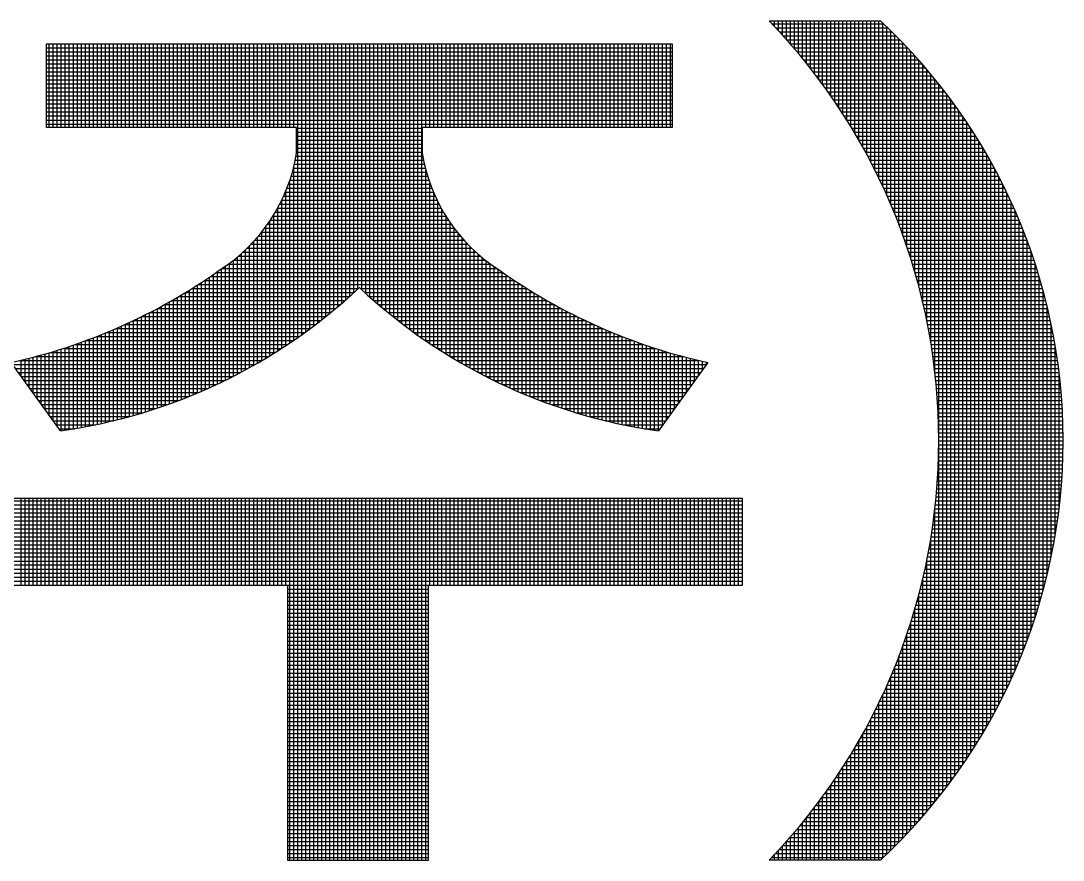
# Model space of a CAD drawing. Header units: inches. Extents: x 947 to 1788, y 0 to 594.
# Drawn here: x 1682.542 to 1687.059, y 102.36 to 105.995 of the extents above; entities that cross this region are included whole.
import ezdxf

# ---------------------------------------------------------------- set-up
doc = ezdxf.new("R2010")
doc.units = ezdxf.units.IN
doc.header["$MEASUREMENT"] = 0
doc.layers.add('BG ÇÑ±¹Áö¿ª³\xad¹æ±â¼úÁÖ½ÄÈ¸»ç CI', color=7, linetype='Continuous')

msp = doc.modelspace()

# ---------------------------------------------------------------- linework, layer by layer
at = {"layer": 'BG ÇÑ±¹Áö¿ª³\xad¹æ±â¼úÁÖ½ÄÈ¸»ç CI', "color": 7, "linetype": 'Continuous', "lineweight": 25}
for p, q in [((1685.7842, 105.995), (1686.2671, 105.995)), ((1685.7909, 105.9881), (1685.7909, 105.995)), ((1685.7964, 105.9823), (1686.2807, 105.9823)), ((1685.8082, 105.9698), (1685.8082, 105.995)), ((1685.8129, 105.9649), (1686.2989, 105.9649)), ((1685.8256, 105.9512), (1685.8256, 105.995)), ((1685.843, 105.9323), (1685.843, 105.995)), ((1685.8603, 105.9129), (1685.8603, 105.995)), ((1685.8777, 105.8932), (1685.8777, 105.995)), ((1685.8951, 105.873), (1685.8951, 105.995)), ((1685.9124, 105.8524), (1685.9124, 105.995)), ((1685.9298, 105.8314), (1685.9298, 105.995)), ((1685.9472, 105.81), (1685.9472, 105.995)), ((1685.9645, 105.788), (1685.9645, 105.995)), ((1685.9819, 105.7656), (1685.9819, 105.995)), ((1685.9993, 105.7426), (1685.9993, 105.995)), ((1686.0166, 105.7191), (1686.0166, 105.995)), ((1686.034, 105.6951), (1686.034, 105.995)), ((1686.0514, 105.6705), (1686.0514, 105.995)), ((1686.0687, 105.6452), (1686.0687, 105.995)), ((1686.0861, 105.6193), (1686.0861, 105.995)), ((1686.1034, 105.5927), (1686.1034, 105.995)), ((1686.1208, 105.5654), (1686.1208, 105.995)), ((1686.1382, 105.5373), (1686.1382, 105.995)), ((1686.1555, 105.5084), (1686.1555, 105.995)), ((1686.1729, 105.4786), (1686.1729, 105.995)), ((1686.1903, 105.4479), (1686.1903, 105.995)), ((1686.2076, 105.4162), (1686.2076, 105.995)), ((1686.225, 105.3834), (1686.225, 105.995)), ((1686.2424, 105.3494), (1686.2424, 105.995)), ((1686.2597, 105.3141), (1686.2597, 105.995)), ((1686.2771, 105.2775), (1686.2771, 105.9857)), ((1686.2945, 105.2392), (1686.2945, 105.9692)), ((1685.829, 105.9476), (1686.3167, 105.9476)), ((1685.8448, 105.9302), (1686.3342, 105.9302)), ((1686.3118, 105.1993), (1686.3118, 105.9524)), ((1686.3292, 105.1574), (1686.3292, 105.9352)), ((1682.6536, 105.5337), (1682.6536, 105.8961)), ((1682.6536, 105.8961), (1684.0092, 105.8961)), ((1682.6536, 105.8955), (1685.3647, 105.8955)), ((1682.6536, 105.8781), (1685.3647, 105.8781)), ((1682.6653, 105.5337), (1682.6653, 105.8961)), ((1682.6826, 105.5337), (1682.6826, 105.8961)), ((1682.7, 105.5337), (1682.7, 105.8961)), ((1682.7174, 105.5337), (1682.7174, 105.8961)), ((1682.7347, 105.5337), (1682.7347, 105.8961)), ((1682.7521, 105.5337), (1682.7521, 105.8961)), ((1682.7695, 105.5337), (1682.7695, 105.8961)), ((1682.7868, 105.5337), (1682.7868, 105.8961)), ((1682.8042, 105.5337), (1682.8042, 105.8961)), ((1682.8216, 105.5337), (1682.8216, 105.8961)), ((1682.8389, 105.5337), (1682.8389, 105.8961)), ((1682.8563, 105.5337), (1682.8563, 105.8961)), ((1682.8736, 105.5337), (1682.8736, 105.8961)), ((1682.891, 105.5337), (1682.891, 105.8961)), ((1682.9084, 105.5337), (1682.9084, 105.8961)), ((1682.9257, 105.5337), (1682.9257, 105.8961)), ((1682.9431, 105.5337), (1682.9431, 105.8961)), ((1682.9605, 105.5337), (1682.9605, 105.8961)), ((1682.9778, 105.5337), (1682.9778, 105.8961)), ((1682.9952, 105.5337), (1682.9952, 105.8961)), ((1683.0126, 105.5337), (1683.0126, 105.8961)), ((1683.0299, 105.5337), (1683.0299, 105.8961)), ((1683.0473, 105.5337), (1683.0473, 105.8961)), ((1683.0647, 105.5337), (1683.0647, 105.8961)), ((1683.082, 105.5337), (1683.082, 105.8961)), ((1683.0994, 105.5337), (1683.0994, 105.8961)), ((1683.1168, 105.5337), (1683.1168, 105.8961)), ((1683.1341, 105.5337), (1683.1341, 105.8961)), ((1683.1515, 105.5337), (1683.1515, 105.8961)), ((1683.1688, 105.5337), (1683.1688, 105.8961)), ((1683.1862, 105.5337), (1683.1862, 105.8961)), ((1683.2036, 105.5337), (1683.2036, 105.8961)), ((1683.2209, 105.5337), (1683.2209, 105.8961)), ((1683.2383, 105.5337), (1683.2383, 105.8961)), ((1683.2557, 105.5337), (1683.2557, 105.8961)), ((1683.273, 105.5337), (1683.273, 105.8961)), ((1683.2904, 105.5337), (1683.2904, 105.8961)), ((1683.3078, 105.5337), (1683.3078, 105.8961)), ((1683.3251, 105.5337), (1683.3251, 105.8961)), ((1683.3425, 105.5337), (1683.3425, 105.8961)), ((1683.3599, 105.5337), (1683.3599, 105.8961)), ((1683.3772, 105.5337), (1683.3772, 105.8961)), ((1683.3946, 105.5337), (1683.3946, 105.8961)), ((1683.4119, 105.5337), (1683.4119, 105.8961)), ((1683.4293, 105.5337), (1683.4293, 105.8961)), ((1683.4467, 105.5337), (1683.4467, 105.8961)), ((1683.464, 105.5337), (1683.464, 105.8961)), ((1683.4814, 105.5337), (1683.4814, 105.8961)), ((1683.4988, 105.5337), (1683.4988, 105.8961)), ((1683.5161, 105.5337), (1683.5161, 105.8961)), ((1683.5335, 105.5337), (1683.5335, 105.8961)), ((1683.5509, 105.5337), (1683.5509, 105.8961)), ((1683.5682, 105.5337), (1683.5682, 105.8961)), ((1683.5856, 105.5337), (1683.5856, 105.8961)), ((1683.603, 105.5337), (1683.603, 105.8961)), ((1683.6203, 105.5337), (1683.6203, 105.8961)), ((1683.6377, 105.5337), (1683.6377, 105.8961)), ((1683.6551, 105.5337), (1683.6551, 105.8961)), ((1683.6724, 105.5337), (1683.6724, 105.8961)), ((1683.6898, 105.5337), (1683.6898, 105.8961)), ((1683.7071, 105.5337), (1683.7071, 105.8961)), ((1683.7245, 105.5337), (1683.7245, 105.8961)), ((1683.7419, 104.6231), (1683.7419, 105.8961)), ((1683.7592, 104.6353), (1683.7592, 105.8961)), ((1683.7766, 104.6478), (1683.7766, 105.8961)), ((1683.794, 104.6605), (1683.794, 105.8961)), ((1683.8113, 104.6734), (1683.8113, 105.8961)), ((1683.8287, 104.6866), (1683.8287, 105.8961)), ((1683.8461, 104.7), (1683.8461, 105.8961)), ((1683.8634, 104.7137), (1683.8634, 105.8961)), ((1683.8808, 104.7276), (1683.8808, 105.8961)), ((1683.8982, 104.7419), (1683.8982, 105.8961)), ((1683.9155, 104.7564), (1683.9155, 105.8961)), ((1683.9329, 104.7712), (1683.9329, 105.8961)), ((1683.9502, 104.7862), (1683.9502, 105.8961)), ((1683.9676, 104.8016), (1683.9676, 105.8961)), ((1683.985, 104.8173), (1683.985, 105.8961)), ((1684.0023, 104.8333), (1684.0023, 105.8961)), ((1684.0092, 105.8961), (1685.3647, 105.8961)), ((1684.0197, 104.8298), (1684.0197, 105.8961)), ((1684.0371, 104.8139), (1684.0371, 105.8961)), ((1684.0544, 104.7983), (1684.0544, 105.8961)), ((1684.0718, 104.783), (1684.0718, 105.8961)), ((1684.0892, 104.768), (1684.0892, 105.8961)), ((1684.1065, 104.7533), (1684.1065, 105.8961)), ((1684.1239, 104.7388), (1684.1239, 105.8961)), ((1684.1413, 104.7247), (1684.1413, 105.8961)), ((1684.1586, 104.7108), (1684.1586, 105.8961)), ((1684.176, 104.6971), (1684.176, 105.8961)), ((1684.1934, 104.6837), (1684.1934, 105.8961)), ((1684.2107, 104.6706), (1684.2107, 105.8961)), ((1684.2281, 104.6577), (1684.2281, 105.8961)), ((1684.2454, 104.6451), (1684.2454, 105.8961)), ((1684.2628, 104.6327), (1684.2628, 105.8961)), ((1684.2802, 104.6205), (1684.2802, 105.8961)), ((1684.2975, 105.5337), (1684.2975, 105.8961)), ((1684.3149, 105.5337), (1684.3149, 105.8961)), ((1684.3323, 105.5337), (1684.3323, 105.8961)), ((1684.3496, 105.5337), (1684.3496, 105.8961)), ((1684.367, 105.5337), (1684.367, 105.8961)), ((1684.3844, 105.5337), (1684.3844, 105.8961)), ((1684.4017, 105.5337), (1684.4017, 105.8961)), ((1684.4191, 105.5337), (1684.4191, 105.8961)), ((1684.4365, 105.5337), (1684.4365, 105.8961)), ((1684.4538, 105.5337), (1684.4538, 105.8961)), ((1684.4712, 105.5337), (1684.4712, 105.8961)), ((1684.4885, 105.5337), (1684.4885, 105.8961)), ((1684.5059, 105.5337), (1684.5059, 105.8961)), ((1684.5233, 105.5337), (1684.5233, 105.8961)), ((1684.5406, 105.5337), (1684.5406, 105.8961)), ((1684.558, 105.5337), (1684.558, 105.8961)), ((1684.5754, 105.5337), (1684.5754, 105.8961)), ((1684.5927, 105.5337), (1684.5927, 105.8961)), ((1684.6101, 105.5337), (1684.6101, 105.8961)), ((1684.6275, 105.5337), (1684.6275, 105.8961)), ((1684.6448, 105.5337), (1684.6448, 105.8961)), ((1684.6622, 105.5337), (1684.6622, 105.8961)), ((1684.6796, 105.5337), (1684.6796, 105.8961)), ((1684.6969, 105.5337), (1684.6969, 105.8961)), ((1684.7143, 105.5337), (1684.7143, 105.8961)), ((1684.7316, 105.5337), (1684.7316, 105.8961)), ((1684.749, 105.5337), (1684.749, 105.8961)), ((1684.7664, 105.5337), (1684.7664, 105.8961)), ((1684.7837, 105.5337), (1684.7837, 105.8961)), ((1684.8011, 105.5337), (1684.8011, 105.8961)), ((1684.8185, 105.5337), (1684.8185, 105.8961)), ((1684.8358, 105.5337), (1684.8358, 105.8961)), ((1684.8532, 105.5337), (1684.8532, 105.8961)), ((1684.8706, 105.5337), (1684.8706, 105.8961)), ((1684.8879, 105.5337), (1684.8879, 105.8961)), ((1684.9053, 105.5337), (1684.9053, 105.8961)), ((1684.9227, 105.5337), (1684.9227, 105.8961)), ((1684.94, 105.5337), (1684.94, 105.8961)), ((1684.9574, 105.5337), (1684.9574, 105.8961)), ((1684.9748, 105.5337), (1684.9748, 105.8961)), ((1684.9921, 105.5337), (1684.9921, 105.8961)), ((1685.0095, 105.5337), (1685.0095, 105.8961)), ((1685.0268, 105.5337), (1685.0268, 105.8961)), ((1685.0442, 105.5337), (1685.0442, 105.8961)), ((1685.0616, 105.5337), (1685.0616, 105.8961)), ((1685.0789, 105.5337), (1685.0789, 105.8961)), ((1685.0963, 105.5337), (1685.0963, 105.8961)), ((1685.1137, 105.5337), (1685.1137, 105.8961)), ((1685.131, 105.5337), (1685.131, 105.8961)), ((1685.1484, 105.5337), (1685.1484, 105.8961)), ((1685.1658, 105.5337), (1685.1658, 105.8961)), ((1685.1831, 105.5337), (1685.1831, 105.8961)), ((1685.2005, 105.5337), (1685.2005, 105.8961)), ((1685.2179, 105.5337), (1685.2179, 105.8961)), ((1685.2352, 105.5337), (1685.2352, 105.8961)), ((1685.2526, 105.5337), (1685.2526, 105.8961)), ((1685.2699, 105.5337), (1685.2699, 105.8961)), ((1685.2873, 105.5337), (1685.2873, 105.8961)), ((1685.3047, 105.5337), (1685.3047, 105.8961)), ((1685.322, 105.5337), (1685.322, 105.8961)), ((1685.3394, 105.5337), (1685.3394, 105.8961)), ((1685.3568, 105.5337), (1685.3568, 105.8961)), ((1685.3647, 105.8961), (1685.3647, 105.5337)), ((1685.8604, 105.9128), (1686.3513, 105.9128)), ((1685.8757, 105.8955), (1686.3682, 105.8955)), ((1685.8907, 105.8781), (1686.3846, 105.8781)), ((1686.3465, 105.1134), (1686.3465, 105.9177)), ((1686.3639, 105.0668), (1686.3639, 105.8999)), ((1686.3813, 105.0173), (1686.3813, 105.8817)), ((1682.6536, 105.8607), (1685.3647, 105.8607)), ((1682.6536, 105.8434), (1685.3647, 105.8434)), ((1685.9055, 105.8607), (1686.4008, 105.8607)), ((1685.92, 105.8434), (1686.4167, 105.8434)), ((1686.3986, 104.9643), (1686.3986, 105.8631)), ((1686.416, 104.907), (1686.416, 105.8441)), ((1682.6536, 105.826), (1685.3647, 105.826)), ((1682.6536, 105.8086), (1685.3647, 105.8086)), ((1682.6536, 105.7913), (1685.3647, 105.7913)), ((1685.9342, 105.826), (1686.4323, 105.826)), ((1685.9482, 105.8086), (1686.4475, 105.8086)), ((1685.962, 105.7913), (1686.4625, 105.7913)), ((1686.4334, 104.8444), (1686.4334, 105.8248)), ((1686.4507, 104.7748), (1686.4507, 105.805)), ((1686.4681, 104.6953), (1686.4681, 105.7848)), ((1682.6536, 105.7739), (1685.3647, 105.7739)), ((1682.6536, 105.7565), (1685.3647, 105.7565)), ((1682.6536, 105.7392), (1685.3647, 105.7392)), ((1685.9755, 105.7739), (1686.4773, 105.7739)), ((1685.9888, 105.7565), (1686.4917, 105.7565)), ((1686.0018, 105.7392), (1686.5059, 105.7392)), ((1686.4855, 104.6005), (1686.4855, 105.7641)), ((1686.5028, 104.476), (1686.5028, 105.743)), ((1682.6536, 105.7218), (1685.3647, 105.7218)), ((1682.6536, 105.7045), (1685.3647, 105.7045)), ((1686.0147, 105.7218), (1686.5198, 105.7218)), ((1686.0273, 105.7045), (1686.5335, 105.7045)), ((1686.5202, 102.6333), (1686.5202, 105.7213)), ((1686.5376, 102.6555), (1686.5376, 105.6992)), ((1682.6536, 105.6871), (1685.3647, 105.6871)), ((1682.6536, 105.6697), (1685.3647, 105.6697)), ((1682.6536, 105.6524), (1685.3647, 105.6524)), ((1686.0397, 105.6871), (1686.5469, 105.6871)), ((1686.0519, 105.6697), (1686.5601, 105.6697)), ((1686.0638, 105.6524), (1686.573, 105.6524)), ((1686.5549, 102.6781), (1686.5549, 105.6766)), ((1686.5723, 102.7013), (1686.5723, 105.6534)), ((1682.6536, 105.635), (1685.3647, 105.635)), ((1682.6536, 105.6176), (1685.3647, 105.6176)), ((1686.0756, 105.635), (1686.5858, 105.635)), ((1686.0872, 105.6176), (1686.5982, 105.6176)), ((1686.5897, 102.7251), (1686.5897, 105.6296)), ((1686.607, 102.7495), (1686.607, 105.6052)), ((1682.6536, 105.6003), (1685.3647, 105.6003)), ((1682.6536, 105.5829), (1685.3647, 105.5829)), ((1682.6536, 105.5655), (1685.3647, 105.5655)), ((1686.0986, 105.6003), (1686.6105, 105.6003)), ((1686.1097, 105.5829), (1686.6225, 105.5829)), ((1686.1207, 105.5655), (1686.6343, 105.5655)), ((1686.6244, 102.7745), (1686.6244, 105.5802)), ((1682.6536, 105.5482), (1685.3647, 105.5482)), ((1683.7369, 105.5337), (1682.6536, 105.5337)), ((1683.7369, 105.4218), (1683.7369, 105.5337)), ((1683.7369, 105.5308), (1684.2815, 105.5308)), ((1683.7369, 105.5134), (1684.2815, 105.5134)), ((1685.3647, 105.5337), (1684.2815, 105.5337)), ((1684.2815, 105.5337), (1684.2815, 105.4218)), ((1686.1315, 105.5482), (1686.646, 105.5482)), ((1686.1421, 105.5308), (1686.6573, 105.5308)), ((1686.1525, 105.5134), (1686.6685, 105.5134)), ((1686.6417, 102.8002), (1686.6417, 105.5545)), ((1686.6591, 102.8266), (1686.6591, 105.5281)), ((1683.7369, 105.4961), (1684.2815, 105.4961)), ((1683.7369, 105.4787), (1684.2815, 105.4787)), ((1686.1628, 105.4961), (1686.6795, 105.4961)), ((1686.1728, 105.4787), (1686.6903, 105.4787)), ((1686.6765, 102.8538), (1686.6765, 105.5009)), ((1686.6938, 102.8817), (1686.6938, 105.473)), ((1683.7369, 105.4613), (1684.2815, 105.4613)), ((1683.7369, 105.444), (1684.2815, 105.444)), ((1683.7369, 105.4266), (1684.2815, 105.4266)), ((1686.1827, 105.4613), (1686.7009, 105.4613)), ((1686.1924, 105.444), (1686.7113, 105.444)), ((1686.202, 105.4266), (1686.7215, 105.4266)), ((1686.7112, 102.9105), (1686.7112, 105.4442)), ((1683.7314, 105.3919), (1684.287, 105.3919)), ((1683.7347, 105.4093), (1684.2836, 105.4093)), ((1686.2113, 105.4093), (1686.7315, 105.4093)), ((1686.2205, 105.3919), (1686.7414, 105.3919)), ((1686.7286, 102.9403), (1686.7286, 105.4144)), ((1686.7459, 102.971), (1686.7459, 105.3837)), ((1683.7187, 105.3398), (1684.2997, 105.3398)), ((1683.7233, 105.3572), (1684.295, 105.3572)), ((1683.7245, 104.6111), (1683.7245, 105.3618)), ((1683.7276, 105.3745), (1684.2908, 105.3745)), ((1684.2975, 104.6086), (1684.2975, 105.3476)), ((1686.2296, 105.3745), (1686.751, 105.3745)), ((1686.2384, 105.3572), (1686.7605, 105.3572)), ((1686.2471, 105.3398), (1686.7698, 105.3398)), ((1686.7633, 103.0028), (1686.7633, 105.3519)), ((1683.7018, 105.2877), (1684.3165, 105.2877)), ((1683.7071, 104.5994), (1683.7071, 105.3028)), ((1683.7079, 105.3051), (1684.3104, 105.3051)), ((1683.7135, 105.3224), (1684.3048, 105.3224)), ((1684.3149, 104.5969), (1684.3149, 105.2921)), ((1686.2557, 105.3224), (1686.7789, 105.3224)), ((1686.2641, 105.3051), (1686.7878, 105.3051)), ((1686.2723, 105.2877), (1686.7966, 105.2877)), ((1686.7807, 103.0357), (1686.7807, 105.319)), ((1683.6882, 105.253), (1684.3301, 105.253)), ((1683.6898, 104.5878), (1683.6898, 105.2567)), ((1683.6953, 105.2703), (1684.3231, 105.2703)), ((1684.3323, 104.5854), (1684.3323, 105.248)), ((1686.2804, 105.2703), (1686.8052, 105.2703)), ((1686.2883, 105.253), (1686.8136, 105.253)), ((1686.798, 103.0699), (1686.798, 105.2848)), ((1686.8154, 103.1054), (1686.8154, 105.2493)), ((1683.6638, 105.2009), (1684.3545, 105.2009)), ((1683.6724, 104.5765), (1683.6724, 105.2181)), ((1683.6725, 105.2182), (1684.3458, 105.2182)), ((1683.6806, 105.2356), (1684.3377, 105.2356)), ((1684.3496, 104.5741), (1684.3496, 105.2105)), ((1686.2961, 105.2356), (1686.8219, 105.2356)), ((1686.3037, 105.2182), (1686.83, 105.2182)), ((1686.3112, 105.2009), (1686.8379, 105.2009)), ((1686.8328, 103.1425), (1686.8328, 105.2122)), ((1683.6377, 104.5545), (1683.6377, 105.1545)), ((1683.6447, 105.1662), (1684.3737, 105.1662)), ((1683.6546, 105.1835), (1684.3638, 105.1835)), ((1683.6551, 104.5654), (1683.6551, 105.1844)), ((1684.367, 104.5631), (1684.367, 105.1778)), ((1686.3185, 105.1835), (1686.8457, 105.1835)), ((1686.3256, 105.1662), (1686.8533, 105.1662)), ((1686.8501, 103.1812), (1686.8501, 105.1735)), ((1683.6112, 105.1141), (1684.4072, 105.1141)), ((1683.6203, 104.5438), (1683.6203, 105.1274)), ((1683.623, 105.1314), (1684.3953, 105.1314)), ((1683.6342, 105.1488), (1684.3842, 105.1488)), ((1684.3844, 104.5522), (1684.3844, 105.1485)), ((1684.4017, 104.5416), (1684.4017, 105.1219)), ((1686.3327, 105.1488), (1686.8608, 105.1488)), ((1686.3396, 105.1314), (1686.8681, 105.1314)), ((1686.3463, 105.1141), (1686.8752, 105.1141)), ((1686.8675, 103.2218), (1686.8675, 105.1329)), ((1683.5709, 105.062), (1684.4474, 105.062)), ((1683.5852, 105.0793), (1684.4332, 105.0793)), ((1683.5856, 104.523), (1683.5856, 105.0799)), ((1683.5986, 105.0967), (1684.4198, 105.0967)), ((1683.603, 104.5333), (1683.603, 105.1026)), ((1684.4191, 104.5311), (1684.4191, 105.0976)), ((1684.4365, 104.5209), (1684.4365, 105.0753)), ((1686.3529, 105.0967), (1686.8822, 105.0967)), ((1686.3593, 105.0793), (1686.8891, 105.0793)), ((1686.3657, 105.062), (1686.8958, 105.062)), ((1686.8848, 103.2646), (1686.8848, 105.0901)), ((1683.5335, 104.4933), (1683.5335, 105.021)), ((1683.5396, 105.0272), (1684.4787, 105.0272)), ((1683.5509, 104.503), (1683.5509, 105.0392)), ((1683.5557, 105.0446), (1684.4626, 105.0446)), ((1683.5682, 104.5129), (1683.5682, 105.0588)), ((1684.4538, 104.5108), (1684.4538, 105.0545)), ((1684.4712, 104.501), (1684.4712, 105.0352)), ((1684.4885, 104.4913), (1684.4885, 105.0172)), ((1686.3718, 105.0446), (1686.9023, 105.0446)), ((1686.3779, 105.0272), (1686.9087, 105.0272)), ((1686.9022, 103.3098), (1686.9022, 105.0449)), ((1683.4814, 104.4654), (1683.4814, 104.9728)), ((1683.4842, 104.9751), (1684.5342, 104.9751)), ((1683.4988, 104.4745), (1683.4988, 104.9879)), ((1683.5039, 104.9925), (1684.5144, 104.9925)), ((1683.5161, 104.4838), (1683.5161, 105.0039)), ((1683.5224, 105.0099), (1684.496, 105.0099)), ((1684.5059, 104.4818), (1684.5059, 105.0004)), ((1684.5233, 104.4725), (1684.5233, 104.9846)), ((1684.5406, 104.4634), (1684.5406, 104.9697)), ((1686.3838, 105.0099), (1686.915, 105.0099)), ((1686.3896, 104.9925), (1686.9211, 104.9925)), ((1686.3952, 104.9751), (1686.9271, 104.9751)), ((1686.9196, 103.3578), (1686.9196, 104.9969)), ((1683.4293, 104.439), (1683.4293, 104.9329)), ((1683.4399, 104.9404), (1684.5784, 104.9404)), ((1683.4467, 104.4476), (1683.4467, 104.9454)), ((1683.4629, 104.9578), (1684.5554, 104.9578)), ((1683.464, 104.4564), (1683.464, 104.9587)), ((1684.558, 104.4545), (1684.558, 104.9558)), ((1684.5754, 104.4458), (1684.5754, 104.9427)), ((1684.5927, 104.4372), (1684.5927, 104.9303)), ((1686.4007, 104.9578), (1686.9329, 104.9578)), ((1686.4061, 104.9404), (1686.9386, 104.9404)), ((1686.9369, 103.4093), (1686.9369, 104.9454)), ((1683.3599, 104.4063), (1683.3599, 104.8855)), ((1683.364, 104.8883), (1684.6543, 104.8883)), ((1683.3772, 104.4142), (1683.3772, 104.8974)), ((1683.3892, 104.9057), (1684.6291, 104.9057)), ((1683.3946, 104.4223), (1683.3946, 104.9095)), ((1683.4119, 104.4306), (1683.4119, 104.9211)), ((1683.4149, 104.923), (1684.6034, 104.923)), ((1684.6101, 104.4288), (1684.6101, 104.9187)), ((1684.6275, 104.4206), (1684.6275, 104.9069)), ((1684.6448, 104.4125), (1684.6448, 104.8948)), ((1684.6622, 104.4046), (1684.6622, 104.883)), ((1686.4113, 104.923), (1686.9441, 104.923)), ((1686.4164, 104.9057), (1686.9495, 104.9057)), ((1686.4214, 104.8883), (1686.9548, 104.8883)), ((1686.9543, 103.4648), (1686.9543, 104.8898)), ((1683.2843, 104.8362), (1684.0055, 104.8362)), ((1683.2904, 104.3763), (1683.2904, 104.84)), ((1683.3078, 104.3835), (1683.3078, 104.8511)), ((1683.3116, 104.8536), (1684.7067, 104.8536)), ((1683.3251, 104.391), (1683.3251, 104.8623)), ((1683.3382, 104.871), (1684.6801, 104.871)), ((1683.3425, 104.3986), (1683.3425, 104.8738)), ((1684.0128, 104.8362), (1684.734, 104.8362)), ((1684.6796, 104.3969), (1684.6796, 104.8713)), ((1684.6969, 104.3894), (1684.6969, 104.8599)), ((1684.7143, 104.382), (1684.7143, 104.8487)), ((1684.7316, 104.3748), (1684.7316, 104.8377)), ((1686.4262, 104.871), (1686.9599, 104.871)), ((1686.4309, 104.8536), (1686.9649, 104.8536)), ((1686.4355, 104.8362), (1686.9697, 104.8362)), ((1683.2209, 104.3488), (1683.2209, 104.7978)), ((1683.2272, 104.8015), (1683.9675, 104.8015)), ((1683.2383, 104.3555), (1683.2383, 104.8081)), ((1683.2557, 104.3622), (1683.2557, 104.8185)), ((1683.2562, 104.8189), (1683.9867, 104.8189)), ((1683.273, 104.3692), (1683.273, 104.8292)), ((1684.0316, 104.8189), (1684.7621, 104.8189)), ((1684.0509, 104.8015), (1684.7911, 104.8015)), ((1684.749, 104.3677), (1684.749, 104.8269)), ((1684.7664, 104.3608), (1684.7664, 104.8163)), ((1684.7837, 104.354), (1684.7837, 104.8059)), ((1684.8011, 104.3474), (1684.8011, 104.7956)), ((1686.44, 104.8189), (1686.9744, 104.8189)), ((1686.4443, 104.8015), (1686.979, 104.8015)), ((1686.9717, 103.5256), (1686.9717, 104.8291)), ((1683.1341, 104.318), (1683.1341, 104.7493)), ((1683.1344, 104.7494), (1683.9072, 104.7494)), ((1683.1515, 104.3239), (1683.1515, 104.7586)), ((1683.1664, 104.7668), (1683.9278, 104.7668)), ((1683.1688, 104.3299), (1683.1688, 104.7681)), ((1683.1862, 104.336), (1683.1862, 104.7778)), ((1683.1973, 104.7841), (1683.9479, 104.7841)), ((1683.2036, 104.3424), (1683.2036, 104.7877)), ((1684.0705, 104.7841), (1684.8211, 104.7841)), ((1684.0906, 104.7668), (1684.852, 104.7668)), ((1684.1111, 104.7494), (1684.8839, 104.7494)), ((1684.8185, 104.341), (1684.8185, 104.7856)), ((1684.8358, 104.3347), (1684.8358, 104.7758)), ((1684.8532, 104.3286), (1684.8532, 104.7661)), ((1684.8706, 104.3226), (1684.8706, 104.7566)), ((1684.8879, 104.3168), (1684.8879, 104.7473)), ((1686.4485, 104.7841), (1686.9835, 104.7841)), ((1686.4526, 104.7668), (1686.9878, 104.7668)), ((1686.4566, 104.7494), (1686.9919, 104.7494)), ((1686.989, 103.5932), (1686.989, 104.7615)), ((1683.0473, 104.2909), (1683.0473, 104.7051)), ((1683.0647, 104.296), (1683.0647, 104.7136)), ((1683.0668, 104.7147), (1683.8647, 104.7147)), ((1683.082, 104.3013), (1683.082, 104.7223)), ((1683.0994, 104.3067), (1683.0994, 104.7311)), ((1683.1013, 104.732), (1683.8862, 104.732)), ((1683.1168, 104.3123), (1683.1168, 104.7401)), ((1684.1322, 104.732), (1684.9171, 104.732)), ((1684.1537, 104.7147), (1684.9515, 104.7147)), ((1684.9053, 104.3111), (1684.9053, 104.7381)), ((1684.9227, 104.3055), (1684.9227, 104.7292)), ((1684.94, 104.3001), (1684.94, 104.7204)), ((1684.9574, 104.2949), (1684.9574, 104.7118)), ((1684.9748, 104.2898), (1684.9748, 104.7033)), ((1686.4604, 104.732), (1686.996, 104.732)), ((1686.4641, 104.7147), (1686.9999, 104.7147)), ((1682.9431, 104.263), (1682.9431, 104.6576)), ((1682.9547, 104.6626), (1683.7968, 104.6626)), ((1682.9605, 104.2673), (1682.9605, 104.6651)), ((1682.9778, 104.2717), (1682.9778, 104.6728)), ((1682.9937, 104.6799), (1683.82, 104.6799)), ((1682.9952, 104.2763), (1682.9952, 104.6806)), ((1683.0126, 104.281), (1683.0126, 104.6886)), ((1683.0299, 104.2859), (1683.0299, 104.6968)), ((1683.031, 104.6973), (1683.8426, 104.6973)), ((1684.1757, 104.6973), (1684.9873, 104.6973)), ((1684.1983, 104.6799), (1685.0246, 104.6799)), ((1684.2215, 104.6626), (1685.0637, 104.6626)), ((1684.9921, 104.2848), (1684.9921, 104.695)), ((1685.0095, 104.28), (1685.0095, 104.6869)), ((1685.0268, 104.2753), (1685.0268, 104.6789)), ((1685.0442, 104.2708), (1685.0442, 104.6711)), ((1685.0616, 104.2664), (1685.0616, 104.6635)), ((1685.0789, 104.2621), (1685.0789, 104.656)), ((1686.4677, 104.6973), (1687.0037, 104.6973)), ((1686.4712, 104.6799), (1687.0073, 104.6799)), ((1686.4745, 104.6626), (1687.0109, 104.6626)), ((1687.0064, 103.6702), (1687.0064, 104.6845)), ((1682.8216, 104.2368), (1682.8216, 104.6092)), ((1682.825, 104.6105), (1683.7236, 104.6105)), ((1682.8389, 104.2401), (1682.8389, 104.6157)), ((1682.8563, 104.2436), (1682.8563, 104.6223)), ((1682.8706, 104.6279), (1683.7486, 104.6279)), ((1682.8736, 104.2472), (1682.8736, 104.629)), ((1682.891, 104.251), (1682.891, 104.636)), ((1682.9084, 104.2548), (1682.9084, 104.643)), ((1682.9137, 104.6452), (1683.7731, 104.6452)), ((1682.9257, 104.2589), (1682.9257, 104.6502)), ((1684.2453, 104.6452), (1685.1046, 104.6452)), ((1684.2697, 104.6279), (1685.1477, 104.6279)), ((1684.2948, 104.6105), (1685.1934, 104.6105)), ((1685.0963, 104.258), (1685.0963, 104.6487)), ((1685.1137, 104.254), (1685.1137, 104.6415)), ((1685.131, 104.2502), (1685.131, 104.6345)), ((1685.1484, 104.2464), (1685.1484, 104.6276)), ((1685.1658, 104.2429), (1685.1658, 104.6209)), ((1685.1831, 104.2394), (1685.1831, 104.6143)), ((1686.4777, 104.6452), (1687.0143, 104.6452)), ((1686.4808, 104.6279), (1687.0175, 104.6279)), ((1686.4838, 104.6105), (1687.0207, 104.6105)), ((1682.7, 104.2373), (1682.7, 104.5681)), ((1682.7174, 104.2195), (1682.7174, 104.5735)), ((1682.7244, 104.5758), (1683.6713, 104.5758)), ((1682.7347, 104.2221), (1682.7347, 104.5791)), ((1682.7521, 104.2248), (1682.7521, 104.5848)), ((1682.7695, 104.2276), (1682.7695, 104.5907)), ((1682.7764, 104.5931), (1683.6978, 104.5931)), ((1682.7868, 104.2305), (1682.7868, 104.5967)), ((1682.8042, 104.2336), (1682.8042, 104.6029)), ((1684.3206, 104.5931), (1685.2419, 104.5931)), ((1684.3471, 104.5758), (1685.2939, 104.5758)), ((1685.2005, 104.2361), (1685.2005, 104.6079)), ((1685.2179, 104.2329), (1685.2179, 104.6016)), ((1685.2352, 104.2299), (1685.2352, 104.5955)), ((1685.2526, 104.227), (1685.2526, 104.5895)), ((1685.2699, 104.2242), (1685.2699, 104.5836)), ((1685.2873, 104.2215), (1685.2873, 104.5779)), ((1685.3047, 104.219), (1685.3047, 104.5723)), ((1685.322, 104.2424), (1685.322, 104.5669)), ((1686.4867, 104.5931), (1687.0237, 104.5931)), ((1686.4894, 104.5758), (1687.0266, 104.5758)), ((1687.0238, 103.762), (1687.0238, 104.5927)), ((1682.5378, 104.5237), (1683.5867, 104.5237)), ((1682.5437, 104.454), (1682.5437, 104.5251)), ((1682.5611, 104.4299), (1682.5611, 104.5293)), ((1682.5785, 104.4058), (1682.5785, 104.5337)), ((1682.5958, 104.3817), (1682.5958, 104.5382)), ((1682.6065, 104.541), (1683.6158, 104.541)), ((1682.6132, 104.3577), (1682.6132, 104.5428)), ((1682.6305, 104.3336), (1682.6305, 104.5476)), ((1682.6479, 104.3095), (1682.6479, 104.5525)), ((1682.6653, 104.2854), (1682.6653, 104.5576)), ((1682.6681, 104.5584), (1683.6439, 104.5584)), ((1682.6826, 104.2614), (1682.6826, 104.5627)), ((1684.3744, 104.5584), (1685.3502, 104.5584)), ((1684.4026, 104.541), (1685.4119, 104.541)), ((1684.4317, 104.5237), (1685.4806, 104.5237)), ((1685.3394, 104.2665), (1685.3394, 104.5616)), ((1685.3568, 104.2906), (1685.3568, 104.5565)), ((1685.3741, 104.3146), (1685.3741, 104.5515)), ((1685.3915, 104.3387), (1685.3915, 104.5466)), ((1685.4089, 104.3628), (1685.4089, 104.5418)), ((1685.4262, 104.3869), (1685.4262, 104.5372)), ((1685.4436, 104.4109), (1685.4436, 104.5327)), ((1685.461, 104.435), (1685.461, 104.5284)), ((1685.4783, 104.4591), (1685.4783, 104.5242)), ((1685.4957, 104.4832), (1685.4957, 104.5201)), ((1686.492, 104.5584), (1687.0293, 104.5584)), ((1686.4945, 104.541), (1687.032, 104.541)), ((1686.4969, 104.5237), (1687.0345, 104.5237)), ((1682.7132, 104.219), (1682.4997, 104.5149)), ((1682.506, 104.5063), (1683.5566, 104.5063)), ((1682.5185, 104.4889), (1683.5255, 104.4889)), ((1684.4617, 104.5063), (1685.5124, 104.5063)), ((1684.4928, 104.4889), (1685.4998, 104.4889)), ((1685.5186, 104.5149), (1685.3051, 104.219)), ((1685.5131, 104.5072), (1685.5131, 104.5162)), ((1686.4992, 104.5063), (1687.0369, 104.5063)), ((1686.5013, 104.4889), (1687.0391, 104.4889)), ((1682.531, 104.4716), (1683.4933, 104.4716)), ((1682.5435, 104.4542), (1683.4598, 104.4542)), ((1682.5561, 104.4368), (1683.4249, 104.4368)), ((1684.5251, 104.4716), (1685.4873, 104.4716)), ((1684.5586, 104.4542), (1685.4748, 104.4542)), ((1684.5934, 104.4368), (1685.4623, 104.4368)), ((1686.5033, 104.4716), (1687.0413, 104.4716)), ((1686.5052, 104.4542), (1687.0433, 104.4542)), ((1686.507, 104.4368), (1687.0451, 104.4368)), ((1687.0411, 103.8821), (1687.0411, 104.4726)), ((1682.5686, 104.4195), (1683.3885, 104.4195)), ((1682.5811, 104.4021), (1683.3505, 104.4021)), ((1682.5936, 104.3847), (1683.3106, 104.3847)), ((1684.6298, 104.4195), (1685.4498, 104.4195)), ((1684.6678, 104.4021), (1685.4372, 104.4021)), ((1684.7077, 104.3847), (1685.4247, 104.3847)), ((1686.5087, 104.4195), (1687.0469, 104.4195)), ((1686.5103, 104.4021), (1687.0486, 104.4021)), ((1686.5117, 104.3847), (1687.0501, 104.3847)), ((1682.6062, 104.3674), (1683.2686, 104.3674)), ((1682.6187, 104.35), (1683.2241, 104.35)), ((1684.7498, 104.3674), (1685.4122, 104.3674)), ((1684.7943, 104.35), (1685.3997, 104.35)), ((1686.513, 104.3674), (1687.0515, 104.3674)), ((1686.5142, 104.35), (1687.0527, 104.35)), ((1682.6312, 104.3327), (1683.1767, 104.3327)), ((1682.6437, 104.3153), (1683.126, 104.3153)), ((1682.6563, 104.2979), (1683.0711, 104.2979)), ((1684.8416, 104.3327), (1685.3871, 104.3327)), ((1684.8924, 104.3153), (1685.3746, 104.3153)), ((1684.9473, 104.2979), (1685.3621, 104.2979)), ((1686.5153, 104.3327), (1687.0539, 104.3327)), ((1686.5163, 104.3153), (1687.0549, 104.3153)), ((1686.5172, 104.2979), (1687.0558, 104.2979)), ((1682.6688, 104.2806), (1683.0109, 104.2806)), ((1682.6813, 104.2632), (1682.9439, 104.2632)), ((1685.0074, 104.2806), (1685.3496, 104.2806)), ((1685.0745, 104.2632), (1685.337, 104.2632)), ((1686.5179, 104.2806), (1687.0566, 104.2806)), ((1686.5185, 104.2632), (1687.0573, 104.2632)), ((1682.6938, 104.2458), (1682.8671, 104.2458)), ((1682.7064, 104.2285), (1682.7748, 104.2285)), ((1685.1513, 104.2458), (1685.3245, 104.2458)), ((1685.2435, 104.2285), (1685.312, 104.2285)), ((1686.5191, 104.2458), (1687.0578, 104.2458)), ((1686.5194, 104.2285), (1687.0582, 104.2285)), ((1686.5197, 104.2111), (1687.0585, 104.2111)), ((1687.0585, 104.1417), (1687.0585, 104.213)), ((1686.5199, 104.1937), (1687.0587, 104.1937)), ((1686.5199, 104.1764), (1687.0587, 104.1764)), ((1686.5199, 104.159), (1687.0587, 104.159)), ((1686.5194, 104.1243), (1687.0582, 104.1243)), ((1686.5197, 104.1416), (1687.0585, 104.1416)), ((1686.5178, 104.0722), (1687.0565, 104.0722)), ((1686.5185, 104.0896), (1687.0572, 104.0896)), ((1686.519, 104.1069), (1687.0577, 104.1069)), ((1686.5162, 104.0375), (1687.0548, 104.0375)), ((1686.5171, 104.0548), (1687.0557, 104.0548)), ((1686.5129, 103.9854), (1687.0513, 103.9854)), ((1686.5141, 104.0027), (1687.0526, 104.0027)), ((1686.5152, 104.0201), (1687.0538, 104.0201)), ((1686.5085, 103.9333), (1687.0467, 103.9333)), ((1686.5101, 103.9506), (1687.0484, 103.9506)), ((1686.5116, 103.968), (1687.0499, 103.968)), ((1685.6696, 103.9259), (1682.3707, 103.9259)), ((1682.3707, 103.9159), (1685.6696, 103.9159)), ((1682.3707, 103.8985), (1685.6696, 103.8985)), ((1682.5437, 103.5503), (1682.5437, 103.9259)), ((1682.5611, 103.5503), (1682.5611, 103.9259)), ((1682.5785, 103.5503), (1682.5785, 103.9259)), ((1682.5958, 103.5503), (1682.5958, 103.9259)), ((1682.6132, 103.5503), (1682.6132, 103.9259)), ((1682.6305, 103.5503), (1682.6305, 103.9259)), ((1682.6479, 103.5503), (1682.6479, 103.9259)), ((1682.6653, 103.5503), (1682.6653, 103.9259)), ((1682.6826, 103.5503), (1682.6826, 103.9259)), ((1682.7, 103.5503), (1682.7, 103.9259)), ((1682.7174, 103.5503), (1682.7174, 103.9259)), ((1682.7347, 103.5503), (1682.7347, 103.9259)), ((1682.7521, 103.5503), (1682.7521, 103.9259)), ((1682.7695, 103.5503), (1682.7695, 103.9259)), ((1682.7868, 103.5503), (1682.7868, 103.9259)), ((1682.8042, 103.5503), (1682.8042, 103.9259)), ((1682.8216, 103.5503), (1682.8216, 103.9259)), ((1682.8389, 103.5503), (1682.8389, 103.9259)), ((1682.8563, 103.5503), (1682.8563, 103.9259)), ((1682.8736, 103.5503), (1682.8736, 103.9259)), ((1682.891, 103.5503), (1682.891, 103.9259)), ((1682.9084, 103.5503), (1682.9084, 103.9259)), ((1682.9257, 103.5503), (1682.9257, 103.9259)), ((1682.9431, 103.5503), (1682.9431, 103.9259)), ((1682.9605, 103.5503), (1682.9605, 103.9259)), ((1682.9778, 103.5503), (1682.9778, 103.9259)), ((1682.9952, 103.5503), (1682.9952, 103.9259)), ((1683.0126, 103.5503), (1683.0126, 103.9259)), ((1683.0299, 103.5503), (1683.0299, 103.9259)), ((1683.0473, 103.5503), (1683.0473, 103.9259)), ((1683.0647, 103.5503), (1683.0647, 103.9259)), ((1683.082, 103.5503), (1683.082, 103.9259)), ((1683.0994, 103.5503), (1683.0994, 103.9259)), ((1683.1168, 103.5503), (1683.1168, 103.9259)), ((1683.1341, 103.5503), (1683.1341, 103.9259)), ((1683.1515, 103.5503), (1683.1515, 103.9259)), ((1683.1688, 103.5503), (1683.1688, 103.9259)), ((1683.1862, 103.5503), (1683.1862, 103.9259)), ((1683.2036, 103.5503), (1683.2036, 103.9259)), ((1683.2209, 103.5503), (1683.2209, 103.9259)), ((1683.2383, 103.5503), (1683.2383, 103.9259)), ((1683.2557, 103.5503), (1683.2557, 103.9259)), ((1683.273, 103.5503), (1683.273, 103.9259)), ((1683.2904, 103.5503), (1683.2904, 103.9259)), ((1683.3078, 103.5503), (1683.3078, 103.9259)), ((1683.3251, 103.5503), (1683.3251, 103.9259)), ((1683.3425, 103.5503), (1683.3425, 103.9259)), ((1683.3599, 103.5503), (1683.3599, 103.9259)), ((1683.3772, 103.5503), (1683.3772, 103.9259)), ((1683.3946, 103.5503), (1683.3946, 103.9259)), ((1683.4119, 103.5503), (1683.4119, 103.9259)), ((1683.4293, 103.5503), (1683.4293, 103.9259)), ((1683.4467, 103.5503), (1683.4467, 103.9259)), ((1683.464, 103.5503), (1683.464, 103.9259)), ((1683.4814, 103.5503), (1683.4814, 103.9259)), ((1683.4988, 103.5503), (1683.4988, 103.9259)), ((1683.5161, 103.5503), (1683.5161, 103.9259)), ((1683.5335, 103.5503), (1683.5335, 103.9259)), ((1683.5509, 103.5503), (1683.5509, 103.9259)), ((1683.5682, 103.5503), (1683.5682, 103.9259)), ((1683.5856, 103.5503), (1683.5856, 103.9259)), ((1683.603, 103.5503), (1683.603, 103.9259)), ((1683.6203, 103.5503), (1683.6203, 103.9259)), ((1683.6377, 103.5503), (1683.6377, 103.9259)), ((1683.6551, 103.5503), (1683.6551, 103.9259)), ((1683.6724, 103.5503), (1683.6724, 103.9259)), ((1683.6898, 103.5503), (1683.6898, 103.9259)), ((1683.7071, 102.3597), (1683.7071, 103.9259)), ((1683.7245, 102.3597), (1683.7245, 103.9259)), ((1683.7419, 102.3597), (1683.7419, 103.9259)), ((1683.7592, 102.3597), (1683.7592, 103.9259)), ((1683.7766, 102.3597), (1683.7766, 103.9259)), ((1683.794, 102.3597), (1683.794, 103.9259)), ((1683.8113, 102.3597), (1683.8113, 103.9259)), ((1683.8287, 102.3597), (1683.8287, 103.9259)), ((1683.8461, 102.3597), (1683.8461, 103.9259)), ((1683.8634, 102.3597), (1683.8634, 103.9259)), ((1683.8808, 102.3597), (1683.8808, 103.9259)), ((1683.8982, 102.3597), (1683.8982, 103.9259)), ((1683.9155, 102.3597), (1683.9155, 103.9259)), ((1683.9329, 102.3597), (1683.9329, 103.9259)), ((1683.9502, 102.3597), (1683.9502, 103.9259)), ((1683.9676, 102.3597), (1683.9676, 103.9259)), ((1683.985, 102.3597), (1683.985, 103.9259)), ((1684.0023, 102.3597), (1684.0023, 103.9259)), ((1684.0197, 102.3597), (1684.0197, 103.9259)), ((1684.0371, 102.3597), (1684.0371, 103.9259)), ((1684.0544, 102.3597), (1684.0544, 103.9259)), ((1684.0718, 102.3597), (1684.0718, 103.9259)), ((1684.0892, 102.3597), (1684.0892, 103.9259)), ((1684.1065, 102.3597), (1684.1065, 103.9259)), ((1684.1239, 102.3597), (1684.1239, 103.9259)), ((1684.1413, 102.3597), (1684.1413, 103.9259)), ((1684.1586, 102.3597), (1684.1586, 103.9259)), ((1684.176, 102.3597), (1684.176, 103.9259)), ((1684.1934, 102.3597), (1684.1934, 103.9259)), ((1684.2107, 102.3597), (1684.2107, 103.9259)), ((1684.2281, 102.3597), (1684.2281, 103.9259)), ((1684.2454, 102.3597), (1684.2454, 103.9259)), ((1684.2628, 102.3597), (1684.2628, 103.9259)), ((1684.2802, 102.3597), (1684.2802, 103.9259)), ((1684.2975, 102.3597), (1684.2975, 103.9259)), ((1684.3149, 103.5503), (1684.3149, 103.9259)), ((1684.3323, 103.5503), (1684.3323, 103.9259)), ((1684.3496, 103.5503), (1684.3496, 103.9259)), ((1684.367, 103.5503), (1684.367, 103.9259)), ((1684.3844, 103.5503), (1684.3844, 103.9259)), ((1684.4017, 103.5503), (1684.4017, 103.9259)), ((1684.4191, 103.5503), (1684.4191, 103.9259)), ((1684.4365, 103.5503), (1684.4365, 103.9259)), ((1684.4538, 103.5503), (1684.4538, 103.9259)), ((1684.4712, 103.5503), (1684.4712, 103.9259)), ((1684.4885, 103.5503), (1684.4885, 103.9259)), ((1684.5059, 103.5503), (1684.5059, 103.9259)), ((1684.5233, 103.5503), (1684.5233, 103.9259)), ((1684.5406, 103.5503), (1684.5406, 103.9259)), ((1684.558, 103.5503), (1684.558, 103.9259)), ((1684.5754, 103.5503), (1684.5754, 103.9259)), ((1684.5927, 103.5503), (1684.5927, 103.9259)), ((1684.6101, 103.5503), (1684.6101, 103.9259)), ((1684.6275, 103.5503), (1684.6275, 103.9259)), ((1684.6448, 103.5503), (1684.6448, 103.9259)), ((1684.6622, 103.5503), (1684.6622, 103.9259)), ((1684.6796, 103.5503), (1684.6796, 103.9259)), ((1684.6969, 103.5503), (1684.6969, 103.9259)), ((1684.7143, 103.5503), (1684.7143, 103.9259)), ((1684.7316, 103.5503), (1684.7316, 103.9259)), ((1684.749, 103.5503), (1684.749, 103.9259)), ((1684.7664, 103.5503), (1684.7664, 103.9259)), ((1684.7837, 103.5503), (1684.7837, 103.9259)), ((1684.8011, 103.5503), (1684.8011, 103.9259)), ((1684.8185, 103.5503), (1684.8185, 103.9259)), ((1684.8358, 103.5503), (1684.8358, 103.9259)), ((1684.8532, 103.5503), (1684.8532, 103.9259)), ((1684.8706, 103.5503), (1684.8706, 103.9259)), ((1684.8879, 103.5503), (1684.8879, 103.9259)), ((1684.9053, 103.5503), (1684.9053, 103.9259)), ((1684.9227, 103.5503), (1684.9227, 103.9259)), ((1684.94, 103.5503), (1684.94, 103.9259)), ((1684.9574, 103.5503), (1684.9574, 103.9259)), ((1684.9748, 103.5503), (1684.9748, 103.9259)), ((1684.9921, 103.5503), (1684.9921, 103.9259)), ((1685.0095, 103.5503), (1685.0095, 103.9259)), ((1685.0268, 103.5503), (1685.0268, 103.9259)), ((1685.0442, 103.5503), (1685.0442, 103.9259)), ((1685.0616, 103.5503), (1685.0616, 103.9259)), ((1685.0789, 103.5503), (1685.0789, 103.9259)), ((1685.0963, 103.5503), (1685.0963, 103.9259)), ((1685.1137, 103.5503), (1685.1137, 103.9259)), ((1685.131, 103.5503), (1685.131, 103.9259)), ((1685.1484, 103.5503), (1685.1484, 103.9259)), ((1685.1658, 103.5503), (1685.1658, 103.9259)), ((1685.1831, 103.5503), (1685.1831, 103.9259)), ((1685.2005, 103.5503), (1685.2005, 103.9259)), ((1685.2179, 103.5503), (1685.2179, 103.9259)), ((1685.2352, 103.5503), (1685.2352, 103.9259)), ((1685.2526, 103.5503), (1685.2526, 103.9259)), ((1685.2699, 103.5503), (1685.2699, 103.9259)), ((1685.2873, 103.5503), (1685.2873, 103.9259)), ((1685.3047, 103.5503), (1685.3047, 103.9259)), ((1685.322, 103.5503), (1685.322, 103.9259)), ((1685.3394, 103.5503), (1685.3394, 103.9259)), ((1685.3568, 103.5503), (1685.3568, 103.9259)), ((1685.3741, 103.5503), (1685.3741, 103.9259)), ((1685.3915, 103.5503), (1685.3915, 103.9259)), ((1685.4089, 103.5503), (1685.4089, 103.9259)), ((1685.4262, 103.5503), (1685.4262, 103.9259)), ((1685.4436, 103.5503), (1685.4436, 103.9259)), ((1685.461, 103.5503), (1685.461, 103.9259)), ((1685.4783, 103.5503), (1685.4783, 103.9259)), ((1685.4957, 103.5503), (1685.4957, 103.9259)), ((1685.5131, 103.5503), (1685.5131, 103.9259)), ((1685.5304, 103.5503), (1685.5304, 103.9259)), ((1685.5478, 103.5503), (1685.5478, 103.9259)), ((1685.5651, 103.5503), (1685.5651, 103.9259)), ((1685.5825, 103.5503), (1685.5825, 103.9259)), ((1685.5999, 103.5503), (1685.5999, 103.9259)), ((1685.6172, 103.5503), (1685.6172, 103.9259)), ((1685.6346, 103.5503), (1685.6346, 103.9259)), ((1685.652, 103.5503), (1685.652, 103.9259)), ((1685.6693, 103.5503), (1685.6693, 103.9259)), ((1685.6696, 103.5503), (1685.6696, 103.9259)), ((1686.505, 103.8985), (1687.043, 103.8985)), ((1686.5068, 103.9159), (1687.0449, 103.9159)), ((1682.3707, 103.8812), (1685.6696, 103.8812)), ((1682.3707, 103.8638), (1685.6696, 103.8638)), ((1682.3707, 103.8465), (1685.6696, 103.8465)), ((1686.4989, 103.8465), (1687.0366, 103.8465)), ((1686.5011, 103.8638), (1687.0389, 103.8638)), ((1686.5028, 102.6117), (1686.5028, 103.8787)), ((1686.5031, 103.8812), (1687.041, 103.8812)), ((1682.3707, 103.8291), (1685.6696, 103.8291)), ((1682.3707, 103.8117), (1685.6696, 103.8117)), ((1686.4942, 103.8117), (1687.0317, 103.8117)), ((1686.4966, 103.8291), (1687.0342, 103.8291)), ((1682.3707, 103.7944), (1685.6696, 103.7944)), ((1682.3707, 103.777), (1685.6696, 103.777)), ((1682.3707, 103.7596), (1685.6696, 103.7596)), ((1686.4855, 102.5906), (1686.4855, 103.7542)), ((1686.4863, 103.7596), (1687.0234, 103.7596)), ((1686.4891, 103.777), (1687.0263, 103.777)), ((1686.4917, 103.7944), (1687.029, 103.7944)), ((1682.3707, 103.7423), (1685.6696, 103.7423)), ((1682.3707, 103.7249), (1685.6696, 103.7249)), ((1682.3707, 103.7075), (1685.6696, 103.7075)), ((1686.4774, 103.7075), (1687.0139, 103.7075)), ((1686.4805, 103.7249), (1687.0172, 103.7249)), ((1686.4835, 103.7423), (1687.0203, 103.7423)), ((1682.3707, 103.6902), (1685.6696, 103.6902)), ((1682.3707, 103.6728), (1685.6696, 103.6728)), ((1686.4708, 103.6728), (1687.0069, 103.6728)), ((1686.4741, 103.6902), (1687.0105, 103.6902)), ((1682.3707, 103.6554), (1685.6696, 103.6554)), ((1682.3707, 103.6381), (1685.6696, 103.6381)), ((1682.3707, 103.6207), (1685.6696, 103.6207)), ((1686.46, 103.6207), (1686.9955, 103.6207)), ((1686.4637, 103.6381), (1686.9995, 103.6381)), ((1686.4673, 103.6554), (1687.0033, 103.6554)), ((1686.4681, 102.5699), (1686.4681, 103.6594)), ((1682.3707, 103.6033), (1685.6696, 103.6033)), ((1682.3707, 103.586), (1685.6696, 103.586)), ((1686.4507, 102.5497), (1686.4507, 103.5799)), ((1686.4522, 103.586), (1686.9873, 103.586)), ((1686.4561, 103.6033), (1686.9915, 103.6033)), ((1682.3707, 103.5686), (1685.6696, 103.5686)), ((1682.3707, 103.5513), (1685.6696, 103.5513)), ((1682.3707, 103.5503), (1683.6982, 103.5503)), ((1683.6982, 103.5503), (1683.6982, 102.3597)), ((1683.6982, 103.5339), (1684.3082, 103.5339)), ((1684.3082, 103.5503), (1685.6696, 103.5503)), ((1684.3082, 102.3597), (1684.3082, 103.5503)), ((1686.4395, 103.5339), (1686.9739, 103.5339)), ((1686.4438, 103.5513), (1686.9785, 103.5513)), ((1686.4481, 103.5686), (1686.983, 103.5686)), ((1683.6982, 103.5165), (1684.3082, 103.5165)), ((1683.6982, 103.4992), (1684.3082, 103.4992)), ((1683.6982, 103.4818), (1684.3082, 103.4818)), ((1686.4257, 103.4818), (1686.9593, 103.4818)), ((1686.4304, 103.4992), (1686.9643, 103.4992)), ((1686.4334, 102.5299), (1686.4334, 103.5103)), ((1686.435, 103.5165), (1686.9692, 103.5165)), ((1683.6982, 103.4644), (1684.3082, 103.4644)), ((1683.6982, 103.4471), (1684.3082, 103.4471)), ((1686.4158, 103.4471), (1686.9489, 103.4471)), ((1686.416, 102.5106), (1686.416, 103.4477)), ((1686.4208, 103.4644), (1686.9542, 103.4644)), ((1683.6982, 103.4297), (1684.3082, 103.4297)), ((1683.6982, 103.4123), (1684.3082, 103.4123)), ((1683.6982, 103.395), (1684.3082, 103.395)), ((1686.3986, 102.4916), (1686.3986, 103.3904)), ((1686.4001, 103.395), (1686.9322, 103.395)), ((1686.4055, 103.4123), (1686.9379, 103.4123)), ((1686.4107, 103.4297), (1686.9435, 103.4297)), ((1683.6982, 103.3776), (1684.3082, 103.3776)), ((1683.6982, 103.3602), (1684.3082, 103.3602)), ((1686.3889, 103.3602), (1686.9204, 103.3602)), ((1686.3946, 103.3776), (1686.9264, 103.3776)), ((1683.6982, 103.3429), (1684.3082, 103.3429)), ((1683.6982, 103.3255), (1684.3082, 103.3255)), ((1683.6982, 103.3082), (1684.3082, 103.3082)), ((1686.3712, 103.3082), (1686.9016, 103.3082)), ((1686.3772, 103.3255), (1686.908, 103.3255)), ((1686.3813, 102.473), (1686.3813, 103.3374)), ((1686.3831, 103.3429), (1686.9143, 103.3429)), ((1683.6982, 103.2908), (1684.3082, 103.2908)), ((1683.6982, 103.2734), (1684.3082, 103.2734)), ((1683.6982, 103.2561), (1684.3082, 103.2561)), ((1686.3522, 103.2561), (1686.8815, 103.2561)), ((1686.3586, 103.2734), (1686.8883, 103.2734)), ((1686.3639, 102.4548), (1686.3639, 103.2879)), ((1686.365, 103.2908), (1686.895, 103.2908)), ((1683.6982, 103.2387), (1684.3082, 103.2387)), ((1683.6982, 103.2213), (1684.3082, 103.2213)), ((1686.3388, 103.2213), (1686.8673, 103.2213)), ((1686.3455, 103.2387), (1686.8745, 103.2387)), ((1686.3465, 102.437), (1686.3465, 103.2413)), ((1683.6982, 103.204), (1684.3082, 103.204)), ((1683.6982, 103.1866), (1684.3082, 103.1866)), ((1683.6982, 103.1692), (1684.3082, 103.1692)), ((1686.3177, 103.1692), (1686.8448, 103.1692)), ((1686.3248, 103.1866), (1686.8525, 103.1866)), ((1686.3292, 102.4195), (1686.3292, 103.1972)), ((1686.3319, 103.204), (1686.86, 103.204)), ((1683.6982, 103.1519), (1684.3082, 103.1519)), ((1683.6982, 103.1345), (1684.3082, 103.1345)), ((1686.3028, 103.1345), (1686.8291, 103.1345)), ((1686.3103, 103.1519), (1686.837, 103.1519)), ((1686.3118, 102.4023), (1686.3118, 103.1554)), ((1683.6982, 103.1171), (1684.3082, 103.1171)), ((1683.6982, 103.0998), (1684.3082, 103.0998)), ((1683.6982, 103.0824), (1684.3082, 103.0824)), ((1686.2771, 102.369), (1686.2771, 103.0772)), ((1686.2795, 103.0824), (1686.8042, 103.0824)), ((1686.2874, 103.0998), (1686.8127, 103.0998)), ((1686.2945, 102.3855), (1686.2945, 103.1154)), ((1686.2952, 103.1171), (1686.821, 103.1171)), ((1683.6982, 103.065), (1684.3082, 103.065)), ((1683.6982, 103.0477), (1684.3082, 103.0477)), ((1683.6982, 103.0303), (1684.3082, 103.0303)), ((1686.2547, 103.0303), (1686.7779, 103.0303)), ((1686.2597, 102.3597), (1686.2597, 103.0406)), ((1686.2632, 103.0477), (1686.7868, 103.0477)), ((1686.2714, 103.065), (1686.7956, 103.065)), ((1683.6982, 103.013), (1684.3082, 103.013)), ((1683.6982, 102.9956), (1684.3082, 102.9956)), ((1686.2375, 102.9956), (1686.7594, 102.9956)), ((1686.2424, 102.3597), (1686.2424, 103.0053)), ((1686.2462, 103.013), (1686.7687, 103.013)), ((1683.6982, 102.9782), (1684.3082, 102.9782)), ((1683.6982, 102.9609), (1684.3082, 102.9609)), ((1683.6982, 102.9435), (1684.3082, 102.9435)), ((1686.2076, 102.3597), (1686.2076, 102.9385)), ((1686.2103, 102.9435), (1686.7304, 102.9435)), ((1686.2195, 102.9609), (1686.7403, 102.9609)), ((1686.225, 102.3597), (1686.225, 102.9713)), ((1686.2286, 102.9782), (1686.7499, 102.9782)), ((1683.6982, 102.9261), (1684.3082, 102.9261)), ((1683.6982, 102.9088), (1684.3082, 102.9088)), ((1686.1903, 102.3597), (1686.1903, 102.9068)), ((1686.1914, 102.9088), (1686.7102, 102.9088)), ((1686.2009, 102.9261), (1686.7204, 102.9261)), ((1683.6982, 102.8914), (1684.3082, 102.8914)), ((1683.6982, 102.874), (1684.3082, 102.874)), ((1683.6982, 102.8567), (1684.3082, 102.8567)), ((1686.1616, 102.8567), (1686.6783, 102.8567)), ((1686.1717, 102.874), (1686.6891, 102.874)), ((1686.1729, 102.3597), (1686.1729, 102.8761)), ((1686.1816, 102.8914), (1686.6997, 102.8914)), ((1683.6982, 102.8393), (1684.3082, 102.8393)), ((1683.6982, 102.8219), (1684.3082, 102.8219)), ((1683.6982, 102.8046), (1684.3082, 102.8046)), ((1686.1303, 102.8046), (1686.6447, 102.8046)), ((1686.1382, 102.3597), (1686.1382, 102.8174)), ((1686.1409, 102.8219), (1686.6561, 102.8219)), ((1686.1514, 102.8393), (1686.6673, 102.8393)), ((1686.1555, 102.3597), (1686.1555, 102.8463)), ((1683.6982, 102.7872), (1684.3082, 102.7872)), ((1683.6982, 102.7699), (1684.3082, 102.7699)), ((1686.1034, 102.3597), (1686.1034, 102.762)), ((1686.1085, 102.7699), (1686.6212, 102.7699)), ((1686.1195, 102.7872), (1686.633, 102.7872)), ((1686.1208, 102.3597), (1686.1208, 102.7893)), ((1683.6982, 102.7525), (1684.3082, 102.7525)), ((1683.6982, 102.7351), (1684.3082, 102.7351)), ((1683.6982, 102.7178), (1684.3082, 102.7178)), ((1686.0743, 102.7178), (1686.5843, 102.7178)), ((1686.0859, 102.7351), (1686.5968, 102.7351)), ((1686.0861, 102.3597), (1686.0861, 102.7354)), ((1686.0973, 102.7525), (1686.6091, 102.7525)), ((1683.6982, 102.7004), (1684.3082, 102.7004)), ((1683.6982, 102.683), (1684.3082, 102.683)), ((1686.0505, 102.683), (1686.5586, 102.683)), ((1686.0514, 102.3597), (1686.0514, 102.6842)), ((1686.0625, 102.7004), (1686.5716, 102.7004)), ((1686.0687, 102.3597), (1686.0687, 102.7095)), ((1683.6982, 102.6657), (1684.3082, 102.6657)), ((1683.6982, 102.6483), (1684.3082, 102.6483)), ((1683.6982, 102.6309), (1684.3082, 102.6309)), ((1686.0132, 102.6309), (1686.5183, 102.6309)), ((1686.0166, 102.3597), (1686.0166, 102.6355)), ((1686.0259, 102.6483), (1686.532, 102.6483)), ((1686.034, 102.3597), (1686.034, 102.6596)), ((1686.0383, 102.6657), (1686.5454, 102.6657)), ((1683.6982, 102.6136), (1684.3082, 102.6136)), ((1683.6982, 102.5962), (1684.3082, 102.5962)), ((1683.6982, 102.5788), (1684.3082, 102.5788)), ((1685.974, 102.5788), (1686.4756, 102.5788)), ((1685.9819, 102.3597), (1685.9819, 102.5891)), ((1685.9873, 102.5962), (1686.4901, 102.5962)), ((1685.9993, 102.3597), (1685.9993, 102.6121)), ((1686.0004, 102.6136), (1686.5043, 102.6136)), ((1683.6982, 102.5615), (1684.3082, 102.5615)), ((1683.6982, 102.5441), (1684.3082, 102.5441)), ((1685.9467, 102.5441), (1686.4458, 102.5441)), ((1685.9472, 102.3597), (1685.9472, 102.5447)), ((1685.9604, 102.5615), (1686.4609, 102.5615)), ((1685.9645, 102.3597), (1685.9645, 102.5667)), ((1683.6982, 102.5267), (1684.3082, 102.5267)), ((1683.6982, 102.5094), (1684.3082, 102.5094)), ((1683.6982, 102.492), (1684.3082, 102.492)), ((1685.9038, 102.492), (1686.399, 102.492)), ((1685.9124, 102.3597), (1685.9124, 102.5023)), ((1685.9184, 102.5094), (1686.4149, 102.5094)), ((1685.9298, 102.3597), (1685.9298, 102.5233)), ((1685.9326, 102.5267), (1686.4305, 102.5267)), ((1683.6982, 102.4747), (1684.3082, 102.4747)), ((1683.6982, 102.4573), (1684.3082, 102.4573)), ((1685.8603, 102.3597), (1685.8603, 102.4418)), ((1685.874, 102.4573), (1686.3663, 102.4573)), ((1685.8777, 102.3597), (1685.8777, 102.4615)), ((1685.8891, 102.4747), (1686.3828, 102.4747)), ((1685.8951, 102.3597), (1685.8951, 102.4817)), ((1683.6982, 102.4399), (1684.3082, 102.4399)), ((1683.6982, 102.4226), (1684.3082, 102.4226)), ((1683.6982, 102.4052), (1684.3082, 102.4052)), ((1685.8256, 102.3597), (1685.8256, 102.4035)), ((1685.8272, 102.4052), (1686.3147, 102.4052)), ((1685.843, 102.3597), (1685.843, 102.4224)), ((1685.8431, 102.4226), (1686.3323, 102.4226)), ((1685.8587, 102.4399), (1686.3494, 102.4399)), ((1683.6982, 102.3878), (1684.3082, 102.3878)), ((1683.6982, 102.3705), (1684.3082, 102.3705)), ((1683.6982, 102.3597), (1684.3082, 102.3597)), ((1686.2671, 102.3597), (1685.7842, 102.3597)), ((1685.7909, 102.3597), (1685.7909, 102.3666)), ((1685.7946, 102.3705), (1686.2786, 102.3705)), ((1685.8082, 102.3597), (1685.8082, 102.3849)), ((1685.811, 102.3878), (1686.2969, 102.3878))]:
    msp.add_line(p, q, dxfattribs=at)
for centre, radius, start, end in [((1683.9068, 104.1773), 2.6131, 315.9267, 44.0733), ((1684.5762, 104.1773), 2.4825, 312.932, 47.068), ((1683.0039, 105.5417), 0.7428, 302.3918, 350.707), ((1685.0145, 105.5417), 0.7428, 189.293, 237.6082), ((1681.9619, 106.947), 2.4908, 282.4704, 305.3151), ((1686.0565, 106.947), 2.4908, 234.6849, 257.5296), ((1682.3805, 106.5768), 2.3812, 278.0313, 313.1532), ((1685.6378, 106.5768), 2.3812, 226.8468, 261.9687)]:
    msp.add_arc(centre, radius, start, end, dxfattribs=at)

doc.saveas('drawing.dxf')
